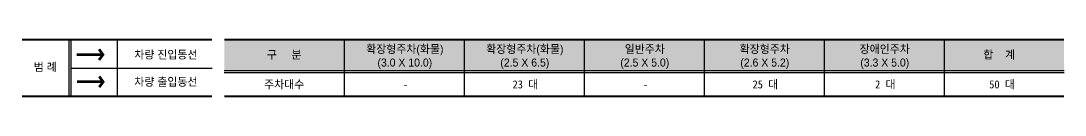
# Model space of a CAD drawing. Header units: millimetres. Extents: x 252721967 to 254373584, y 504281664 to 504550014.
# Drawn here: x 252721967 to 252956709, y 504281664 to 504294864 of the extents above; entities that cross this region are included whole.
import ezdxf
from ezdxf.enums import TextEntityAlignment as Align

# ---------------------------------------------------------------- set-up
doc = ezdxf.new("R2010")
doc.units = ezdxf.units.MM
doc.linetypes.add('HIDDEN2', pattern=[0.1875, 0.125, -0.0625])
doc.linetypes.add('PHANTOM', pattern=[2.5, 1.25, -0.25, 0.25, -0.25, 0.25, -0.25])
for name, color, linetype in [('AREALINE', 1, 'Continuous'), ('HAT', 8, 'Continuous'), ('MK', 3, 'Continuous'), ('TEX', 7, 'Continuous'), ('TEXT2', 7, 'Continuous'), ('WAL2', 4, 'Continuous')]:
    doc.layers.add(name, color=color, linetype=linetype)
doc.styles.add('1', font='')
doc.styles.add('돋움', font='')
doc.styles.get('1').set_extended_font_data('DotumChe')
doc.styles.get('돋움').set_extended_font_data('Dotum')

msp = doc.modelspace()

# ---------------------------------------------------------------- hatches: boundary and pattern name
at = {"layer": 'WAL2'}
h = msp.add_hatch(color=253, dxfattribs=at)
h.dxf.hatch_style = 1
h.paths.add_polyline_path([(252956484, 504287739), (252767697, 504287739), (252767697, 504294639), (252956484, 504294639)])

# ---------------------------------------------------------------- linework, layer by layer
at = {"layer": 'AREALINE'}
for p, q in [((252732709, 504294639, 3333), (252732709, 504281889, 3333)), ((252733159, 504294639, 3333), (252733159, 504281889, 3333)), ((252743622, 504294639, 3333), (252743622, 504281889, 3333)), ((252794647, 504294639, 3333), (252794647, 504281889, 3333)), ((252821620, 504294639, 3333), (252821620, 504281889, 3333)), ((252821620, 504294639, 3333), (252821620, 504281889, 3333)), ((252848593, 504294639, 3333), (252848593, 504281889, 3333)), ((252848593, 504294639, 3333), (252848593, 504281889, 3333)), ((252875565, 504294639, 3333), (252875565, 504281889, 3333)), ((252875565, 504294639, 3333), (252875565, 504281889, 3333)), ((252902538, 504294639, 3333), (252902538, 504281889, 3333)), ((252902538, 504294639, 3333), (252902538, 504281889, 3333)), ((252929511, 504294639, 3333), (252929511, 504281889, 3333)), ((252929511, 504294639, 3333), (252929511, 504281889, 3333)), ((252733159, 504288264, 3333), (252764954, 504288264, 3333)), ((252767674, 504287739, 3333), (252956484, 504287739, 3333)), ((252767674, 504287289, 3333), (252956484, 504287289, 3333))]:
    msp.add_line(p, q, dxfattribs=at)
at = {"layer": 'HAT', "color": 160, "ltscale": 300, "const_width": 600, "elevation": 3333}
msp.add_lwpolyline([(252739531, 504290060), (252740417, 504291264), (252739531, 504292469)], dxfattribs=at)
at = {"layer": 'HAT', "color": 160, "linetype": 'HIDDEN2', "ltscale": 300, "const_width": 600, "elevation": 3333}
msp.add_lwpolyline([(252734525, 504291264), (252740417, 504291264)], dxfattribs=at)
at = {"layer": 'MK', "const_width": 450, "elevation": 3333}
for points in [[(252722192, 504294639), (252764954, 504294639)], [(252767674, 504294639), (252956484, 504294639)], [(252722192, 504281889), (252764954, 504281889)], [(252767674, 504281889), (252956484, 504281889)]]:
    msp.add_lwpolyline(points, dxfattribs=at)
at = {"layer": 'TEXT2', "color": 210, "linetype": 'PHANTOM', "ltscale": 70, "const_width": 600, "elevation": 3333}
msp.add_lwpolyline([(252734575, 504285164), (252740466, 504285164)], dxfattribs=at)
at = {"layer": 'TEXT2', "color": 210, "ltscale": 150, "const_width": 600, "elevation": 3333}
msp.add_lwpolyline([(252739580, 504283960), (252740466, 504285164), (252739580, 504286369)], dxfattribs=at)

# ---------------------------------------------------------------- texts
at = {"layer": 'TEX'}
for s, style, p in [('차량 진입동선', '돋움', (252754561, 504291264, 3333)), ('구     분', '돋움', (252781158, 504291239, 3333)), ('확장형주차(화물)', '돋움', (252808275, 504292519, 3333)), ('확장형주차(화물)', '돋움', (252835248, 504292519, 3333)), ('일반주차', '돋움', (252862221, 504292519, 3333)), ('확장형주차', '돋움', (252889194, 504292519, 3333)), ('장애인주차', '돋움', (252916166, 504292519, 3333)), ('합    계', '돋움', (252941879, 504291239, 3333)), ('(3.0 X 10.0)', '돋움', (252808275, 504289489, 3333)), ('(2.5 X 6.5)', '돋움', (252835248, 504289489, 3333)), ('(2.5 X 5.0)', '돋움', (252862221, 504289489, 3333)), ('(2.6 X 5.2)', '돋움', (252889194, 504289489, 3333)), ('(3.3 X 5.0)', '돋움', (252916166, 504289489, 3333)), ('범 례', '돋움', (252727450, 504288489, 3333)), ('차량 출입동선', '돋움', (252754561, 504285164, 3333)), ('주차대수', '돋움', (252781158, 504284589, 3333)), ('23 대', '1', (252835380, 504284589, 3333)), ('25 대', '1', (252889325, 504284589, 3333)), ('2 대', '1', (252916298, 504284589, 3333)), ('50 대', '1', (252942526, 504284589, 3333)), ('-', '1', (252808407, 504284589, 3333)), ('-', '1', (252862353, 504284589, 3333))]:
    msp.add_text(s, height=1800, dxfattribs=dict(at, style=style)).set_placement(p, align=Align.MIDDLE_CENTER)

doc.saveas('drawing.dxf')
